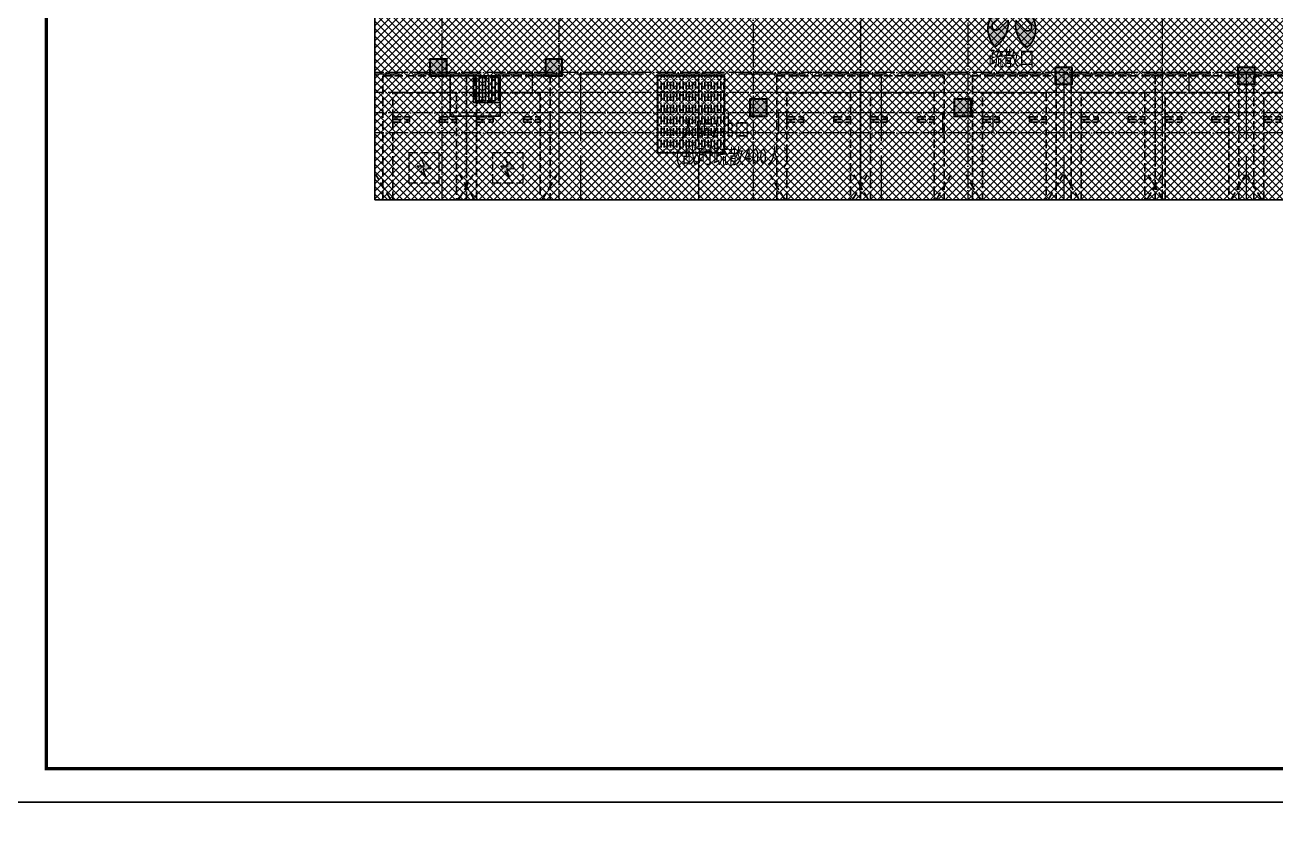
# Model space of a CAD drawing. Extents: x 3002737 to 4077523, y -995787 to -7267.
# Drawn here: x 3419219 to 3456554, y -877462 to -853806 of the extents above; entities that cross this region are included whole.
import ezdxf
from ezdxf.xclip import XClip

# ---------------------------------------------------------------- set-up
doc = ezdxf.new("R2010")
doc.units = 0
doc.header["$LTSCALE"] = 1000
doc.header["$MEASUREMENT"] = 0
doc.header["$XCLIPFRAME"] = 2
for name, pattern in [('5、6、7#楼参照$0$DASH', [0.35, 0.25, -0.1]), ('DASH', [0.35, 0.25, -0.1]), ('DOTE', [2.4200000000000004, 2, -0.2, 0.02, -0.2])]:
    doc.linetypes.add(name, pattern=pattern)
doc.layers.get('0').update_dxf_attribs({"linetype": 'CONTINUOUS'})
for name, color, linetype in [('!!电气', 1, 'CONTINUOUS'), ('0-R-口部编号', 211, 'CONTINUOUS'), ('0-R疏散口', 20, 'CONTINUOUS'), ('0-R集水坑', 191, 'CONTINUOUS'), ('HS-A-停车位（标准）', 9, 'CONTINUOUS'), ('疏散口', 20, 'CONTINUOUS')]:
    doc.layers.add(name, color=color, linetype=linetype)
for name, color, linetype, lineweight in [('AE-PARKING', 70, '5、6、7#楼参照$0$DASH', 13), ('DOTE', 19, 'DOTE', 9), ('图框', 147, 'CONTINUOUS', 20), ('填充', 251, 'CONTINUOUS', 5), ('砼柱', 2, 'CONTINUOUS', 35)]:
    doc.layers.add(name, color=color, linetype=linetype, lineweight=lineweight)
doc.styles.add('-宋体', font='', dxfattribs={"width": 0.8})
doc.styles.get('-宋体').set_extended_font_data('SimSun')

# ---------------------------------------------------------------- blocks, each defined once
blk = doc.blocks.new('充电车位')
at = {"layer": 'AE-PARKING', "linetype": 'ByBlock'}
h = blk.add_hatch(color=1, dxfattribs=at)
h.dxf.hatch_style = 1
h.paths.add_polyline_path([(-1007586.192309124, -1042637.750552036), (-1007473.70691881, -1042375.484842397), (-1007689.223537753, -1042375.484842405), (-1007425.007632948, -1042030.478523538), (-1007514.574478829, -1042281.719792634), (-1007278.962196556, -1042297.991757713)])
at = {"layer": 'AE-PARKING', "color": 1}
for p, q in [((-1007928.602682202, -1041872.947363779), (-1007028.602682206, -1041872.947363779)), ((-1007928.602682199, -1041872.947363779), (-1007928.602682201, -1042772.947363771)), ((-1007028.602682203, -1041872.947363779), (-1007028.602682201, -1042772.947363771)), ((-1007928.602682204, -1042772.947363771), (-1007028.602682201, -1042772.947363771))]:
    blk.add_line(p, q, dxfattribs=at)
at = {"layer": 'AE-PARKING', "color": 1, "linetype": 'ByBlock'}
for p, q in [((-1007425.007632948, -1042030.478523538), (-1007689.223537753, -1042375.484842405)), ((-1007689.223537753, -1042375.484842405), (-1007473.70691881, -1042375.484842397)), ((-1007278.962196556, -1042297.991757713), (-1007586.192309124, -1042637.750552036)), ((-1007586.192309124, -1042637.750552036), (-1007473.70691881, -1042375.484842397)), ((-1007425.007632948, -1042030.478523538), (-1007514.574478829, -1042281.719792634)), ((-1007514.574478829, -1042281.719792634), (-1007278.962196556, -1042297.991757713))]:
    blk.add_line(p, q, dxfattribs=at)
blk = doc.blocks.new('A$C25A378E3')
at = {"layer": 'HS-A-停车位（标准）', "linetype": 'DASH'}
for p, q in [((299.9288666398497, 4280.200665866025), (299.9276344913524, 4120.200664976728)), ((299.9276344913524, 4120.200664976728), (799.9273485837039, 4120.008946264163)), ((299.9282505712472, 4200.200665451237), (799.9279646449722, 4200.00894667895)), ((299.9288666398497, 4280.200665866025), (799.9285807174165, 4280.00894703425)), ((799.9285807174165, 4280.00894703425), (799.9273485837039, 4120.008946264163)), ((1699.929113851395, 4280.193678615266), (1699.927881702897, 4120.19367778569)), ((1699.927881702897, 4120.19367778569), (2199.927595795365, 4120.001958953799)), ((1699.928497782676, 4200.193678200361), (2199.928211856517, 4200.001959428308)), ((1699.929113851395, 4280.193678615266), (2199.928827928961, 4280.001959843212)), ((2199.928827928961, 4280.001959843212), (2199.927595795365, 4120.001958953799)), ((300.0205537431175, 1700.046125917463), (-199.9740653929766, 2550.049336581258)), ((2200.020893819514, 1700.035927985562), (2700.026429273654, 2550.032717227354))]:
    blk.add_line(p, q, dxfattribs=at)
for points in [[(1.164153218269348e-10, 5499.999999999884), (2499.999999842257, 5499.971898506512), (2499.938176556607, -0.02810114610474557), (-0.06182328553404659, 3.472669050097466e-07)], [(299.9943796824664, 4999.996627852321), (2199.994379562442, 4999.975270717288), (2199.938176575466, -0.02472896687686443), (299.9381766954903, -0.003371831844560802)]]:
    blk.add_lwpolyline(points, close=True, dxfattribs=at)
blk = doc.blocks.new('TIY8O')
at = {"layer": '0-R集水坑', "linetype": 'DASH'}
h = blk.add_hatch(dxfattribs=at)
h.set_pattern_fill('LINE', color=191, scale=100, angle=-90.00000000000006, style=0)
h.set_pattern_definition([(270, (-235326.6603705898, -492619.8195465856), (95.25, -7.876661409549766e-14), [])])
h.paths.add_polyline_path([(251192.714674465, 63602.66983472076), (251192.7093475896, 62902.669904932), (250492.7095668054, 62902.67580823865), (250492.7161997986, 63602.67580820792)])
at = {"layer": '0-R集水坑', "color": 191, "elevation": 0.4327255357110903}
for points in [[(250442.7090580211, 62452.68549320343), (251942.7090579913, 62452.67601750753), (251942.7166385491, 63652.67601748332), (250442.7166385789, 63652.68549317922)], [(251242.7159861337, 63652.66910502905), (251242.7089670943, 62852.66910505909), (250442.7091281175, 62852.67624693047), (250442.7166384909, 63652.67624689624)]]:
    blk.add_lwpolyline(points, close=True, dxfattribs=at)
at = {"layer": '0-R集水坑', "color": 191, "linetype": 'DASH', "elevation": 0.4327255357110903}
blk.add_lwpolyline([(251192.714674465, 63602.66983472076), (251192.7093475896, 62902.669904932), (250492.7095668054, 62902.67580823865), (250492.7161997986, 63602.67580820792)], close=True, dxfattribs=at)
blk = doc.blocks.new('A$C1DD019F9')
at = {"layer": '疏散口'}
h = blk.add_hatch(color=256, dxfattribs=at)
edge = h.paths.add_edge_path()
edge.add_line((1657.837590239942, 3315.723901660649), (367.3306208625436, 2025.216944172512))
edge.add_arc((562.7390984487897, 1829.808464785995), 276.3493204781321, 134.999999736071, 315.0000450135555)
edge.add_line((758.1477304548025, 1634.400139819365), (1381.488251060247, 2257.740654682275))
edge.add_arc((-487.2515846193137, 1989.868379143272), 1887.841129295078, -24.12321173134552, 8.157426411511608, ccw=False)
edge.add_arc((-487.2518275084583, 1989.868449001487), 1887.841379523462, 303.5961554791981, 335.8767893464231, ccw=False)
edge.add_arc((1657.83757689014, 1657.627985069564), 1658.095916591085, 89.99999953869542, 228.4172749558772, ccw=False)
h = blk.add_hatch(color=256, dxfattribs=at)
edge = h.paths.add_edge_path()
edge.add_line((1657.837590239942, 3315.723901660649), (2948.344559617341, 2025.216944172512))
edge.add_arc((2752.936082031095, 1829.808464785995), 276.3493204781321, -135.00004501355562, 45.000000263928996, ccw=False)
edge.add_line((2557.527450025082, 1634.400139819365), (1934.186929419636, 2257.740654682275))
edge.add_arc((3802.926765099197, 1989.868379143272), 1887.841129295078, 171.8425735884883, 204.1232117313454)
edge.add_arc((3802.927007988342, 1989.868449001489), 1887.841379523464, 204.123210653577, 236.403844520802)
edge.add_arc((1657.837603589745, 1657.627985069564), 1658.095916591085, 311.5827250441228, 450.0000004613047)
for points in [[(1657.837590239942, 3315.723901660649), (367.3306208625437, 2025.216944172512, 1.000000395120669), (758.1477304548025, 1634.400139819365), (1381.488251060247, 2257.740654682275, -0.1417897514410627), (1235.721885070204, 1218.307265423704, -0.141789732410033), (557.3581269979476, 417.3751685111782, -0.6899650482418342), (1657.837590239942, 3315.723901660649)], [(1657.837590239942, 3315.723901660649), (2948.344559617341, 2025.216944172512, -1.000000395120669), (2557.527450025082, 1634.400139819365), (1934.186929419636, 2257.740654682275, 0.1417897514410627), (2079.953295409679, 1218.307265423704, 0.141789732410033), (2758.317053481937, 417.3751685111782, 0.6899650482418342), (1657.837590239942, 3315.723901660649)]]:
    blk.add_lwpolyline(points, format="xyb", close=True, dxfattribs=at)
blk = doc.blocks.new('A$C24B36177')
for points in [[(-35139.6195074314, -29947.00424090121), (-34639.6195074314, -29947.00424090121), (-34639.6195074314, -29447.00424090121), (-35139.6195074314, -29447.00424090121)], [(-31689.61950792919, -29947.00424090121), (-31189.61950792919, -29947.00424090121), (-31189.61950792919, -29447.00424090121), (-31689.61950792919, -29447.00424090121)], [(-15974.99999840115, -29697.00424090121), (-16474.99999840115, -29697.00424090121), (-16474.99999840115, -30197.00424090121), (-15974.99999840115, -30197.00424090121)], [(-10524.99999999907, -29697.00424090121), (-11024.99999999907, -29697.00424090121), (-11024.99999999907, -30197.00424090121), (-10524.99999999907, -30197.00424090121)], [(-25589.6195074314, -31147.00424090121), (-25089.6195074314, -31147.00424090121), (-25089.6195074314, -30647.00424090121), (-25589.6195074314, -30647.00424090121)], [(-19489.6195074314, -31147.00424090121), (-18989.6195074314, -31147.00424090121), (-18989.6195074314, -30647.00424090121), (-19489.6195074314, -30647.00424090121)]]:
    blk.add_hatch(color=252).paths.add_polyline_path(points)
at = {"layer": '砼柱', "color": 252, "lineweight": 35}
for points in [[(-35139.6195074314, -29947.00424090121), (-34639.6195074314, -29947.00424090121), (-34639.6195074314, -29447.00424090121), (-35139.6195074314, -29447.00424090121)], [(-31689.61950792919, -29947.00424090121), (-31189.61950792919, -29947.00424090121), (-31189.61950792919, -29447.00424090121), (-31689.61950792919, -29447.00424090121)], [(-15974.99999840115, -29697.00424090121), (-16474.99999840115, -29697.00424090121), (-16474.99999840115, -30197.00424090121), (-15974.99999840115, -30197.00424090121)], [(-10524.99999999907, -29697.00424090121), (-11024.99999999907, -29697.00424090121), (-11024.99999999907, -30197.00424090121), (-10524.99999999907, -30197.00424090121)], [(-25589.6195074314, -31147.00424090121), (-25089.6195074314, -31147.00424090121), (-25089.6195074314, -30647.00424090121), (-25589.6195074314, -30647.00424090121)], [(-19489.6195074314, -31147.00424090121), (-18989.6195074314, -31147.00424090121), (-18989.6195074314, -30647.00424090121), (-19489.6195074314, -30647.00424090121)]]:
    blk.add_lwpolyline(points, close=True, dxfattribs=at)
blk = doc.blocks.new('A$C74D73064')
h = blk.add_hatch()
h.set_pattern_fill('ACAD_ISO10W100', color=252, scale=125, angle=90, style=0)
h.set_pattern_definition([(90, (278075.2999756152, -731194.3965097175), (-93.75, 5.740531871003218e-15), [225, -56.25, 9.375, -56.25])])
h.paths.add_polyline_path([(73755.03510113328, 52172.25646247552), (71755.03510111698, 52172.25646247552), (71755.03510111698, 54472.26436683524), (73755.03510113328, 54472.26436683524)])
at = {"layer": '填充'}
h = blk.add_hatch(dxfattribs=at)
h.set_pattern_fill('ANSI37', color=252, scale=100, style=0)
h.set_pattern_definition([(45, (953418.0689988486, -464688.2486653434), (-112.2532015133644, 112.2532015133644), []), (135, (953418.0689988486, -464688.2486653434), (-112.2532015133644, -112.2532015133644), [])])
h.paths.add_polyline_path([(80665.17603729793, 65672.48837316764), (80665.16878460255, 67372.48837309965), (76315.42314581037, 67372.47708918905), (76315.44338913274, 65922.31491932465), (73815.27929861541, 65922.28001865727), (73815.70259129931, 63022.07399217045), (71715.61954953347, 63022.08716774738), (71715.61954846862, 58172.5228937529), (76465.42569751665, 58172.52289491647), (76465.42609427881, 57472.26040542801), (81365.36210999638, 57472.33170786221), (81365.36439925246, 59522.3452284364), (81765.31847971585, 59522.16067246662), (81765.31619054475, 61372.41094876366), (79315.429809239, 61372.5030432209), (79315.43675540725, 65672.48837319232)], flags=16)
h.paths.add_polyline_path([(63315.42631966039, 70272.25150029903), (117315.4131872017, 70272.25150029903), (117315.4131872017, 50772.25150147581), (63315.42631966039, 50772.25150147581)])
h.paths.add_polyline_path([(104915.180315074, 66522.63348268607), (104915.1792557474, 67421.37189632078), (100065.8814758989, 67423.14449472242), (100065.8795978959, 65672.65199905197), (101315.6179143763, 65672.65199907875), (101315.4711288554, 61472.5150287117), (96715.47766501806, 61472.51356931013), (96715.47981255513, 58172.52251458913), (101465.471897395, 58172.52251474874), (101465.4718925492, 57472.25621834851), (104165.4718936066, 57472.25621835887), (104165.471893603, 59522.25982905645), (107365.4438624624, 59522.24441909161), (107365.4570225275, 63822.26013017801), (106865.505859774, 63822.24568696046), (106865.4991138611, 66522.58811312291)], flags=16)
at = {"color": 252}
for points in [[(63315.42631966039, 70272.25150029897), (117315.4131872017, 70272.25150029897), (117315.4131872017, 50772.25150147581), (63315.42631966039, 50772.25150147581)], [(73755.03510113328, 52172.25646247552), (71755.03510111698, 52172.25646247552), (71755.03510111698, 54472.26436683524), (73755.03510113328, 54472.26436683524)]]:
    blk.add_lwpolyline(points, close=True, dxfattribs=at)
at = {"layer": 'DOTE', "color": 252}
for p, q in [((196116.0437006026, 54519.25646164967), (-86385.24772744626, 54519.25646164967)), ((69455.03554071032, 54519.25646164967), (69455.03554071032, 8148.87609948148)), ((72980.0351011313, 54519.25646164967), (72980.0351011313, 8148.876076509594)), ((78430.0351011313, 54519.25646164967), (78430.0351011313, 8148.876076509594)), ((83880.03510272922, 54519.25646164967), (83880.03510272922, 8148.876076509594)), ((89330.03510113142, 54519.25646164967), (89330.03510113142, 8148.876076509594))]:
    blk.add_line(p, q, dxfattribs=at)
at = {"layer": '填充', "color": 252}
blk.add_lwpolyline([(63315.42631966039, 70272.25150029903), (117315.4131872017, 70272.25150029903), (117315.4131872017, 50772.25150147581), (63315.42631966039, 50772.25150147581)], close=True, dxfattribs=at)
at = {"color": 252}
blk.add_blockref('A$C24B36177', (100104.7992927883, 84419.25646130543), dxfattribs=at)
at = {"layer": '0-R疏散口', "color": 252, "xscale": 0.4305656706515025, "yscale": 0.4305656706515025, "zscale": 0.4305656706515025, "rotation": 358.5740796940182}
blk.add_blockref('A$C1DD019F9', (81599.58775826031, 55173.50403253478), dxfattribs=at)
at = {"layer": '0-R集水坑', "color": 252, "xscale": -1}
blk.add_blockref('TIY8O', (317508.1322297161, -9180.418311457499, -0.4327255357110903), dxfattribs=at)
at = {"layer": 'AE-PARKING', "color": 252, "xscale": -1, "rotation": 180.0025062727504}
for p in [(1072318.531689415, -990544.990890187), (1074818.531689415, -990544.990890187)]:
    blk.add_blockref('充电车位', p, dxfattribs=at)
at = {"layer": 'HS-A-停车位（标准）', "color": 252, "linetype": 'DASH', "rotation": 0.000644038787326284}
for p in [(63555.0351011306, 48969.25646199903), (66055.03510113072, 48969.25646199891), (75315.46637877845, 48969.84644997725), (77815.46637877857, 48969.84644989297), (81155.09692601475, 48969.25646199891), (84105.09692441695, 48969.25646199903), (86605.09692441695, 48969.25646199891), (89555.09692441672, 48969.25646199891)]:
    blk.add_blockref('A$C25A378E3', p, dxfattribs=at)
at = {"layer": '0-R-口部编号', "color": 252, "style": '-宋体', "width": 0.75}
for s, p in [('人防2-3口', (72437.01802285598, 52641.93699239986)), ('(战时疏散400人)', (72264.25738748, 51853.04450773494))]:
    blk.add_text(s, height=450, dxfattribs=at).set_placement(p)
at = {"layer": '0-R疏散口', "color": 252, "style": '-宋体', "width": 0.75}
blk.add_text('疏散口', height=450, dxfattribs=at).set_placement((81628.48854381964, 54772.86511290993, -1.403531550921449e-08))
blk = doc.blocks.new('HFHFTHFD')
at = {"layer": 'DOTE', "linetype": 'DOTE', "ltscale": 0.3}
for p, q in [((420616.5787028493, 612948.8100463543), (420616.5787028495, 593448.8100475312)), ((429916.7956125877, 604548.8100471115), (429916.5572264311, 593448.8100475312)), ((436316.361792734, 604548.8100471115), (436316.6001788905, 593448.8100475312)), ((424116.5787026776, 601748.8100392178), (424116.5787026776, 593448.8100475312)), ((442116.5787120232, 601748.8100392178), (442116.5787120232, 593448.8100475312)), ((433116.5787096269, 600248.8100463543), (433116.5787096269, 593448.8100475312)), ((472616.5787020951, 597248.8100389724), (418616.5787028495, 597248.8100389724)), ((423316.5787026776, 597248.8100389725), (423316.5787026776, 596648.8100389723)), ((442916.5787231674, 597248.8100389725), (442916.5787231674, 596648.8100389723)), ((472616.5787020951, 596648.8100389723), (418616.5787028495, 596648.8100389723)), ((472616.5787020951, 596048.810047531), (418616.5787028495, 596048.810047531)), ((429166.6130644571, 596048.8100475312), (429166.6001787189, 595448.8100475312)), ((430666.5829980801, 596048.8100475312), (430666.5958838182, 595448.8100475312)), ((435566.574427765, 596048.8100475312), (435566.5615420268, 595448.8100475312)), ((437066.544361388, 596048.8100475312), (437066.5572471261, 595448.8100475312)), ((472616.5787020951, 595448.810047531), (418616.5787028495, 595448.8100475312))]:
    blk.add_line(p, q, dxfattribs=at)
blk = doc.blocks.new('A$C7B1F0EBE')
at = {"color": 252}
ref = blk.add_blockref('A$C74D73064', (-53512.96043979842, -33807.68641956733), dxfattribs=at)
XClip(ref).set_block_clipping_path([(63315.42633097709, 50772.252909203875), (117315.41319851839, 70272.25290802709)])
blk.add_blockref('HFHFTHFD', (-408814.1128116706, -576484.2435578948))

msp = doc.modelspace()

# ---------------------------------------------------------------- linework, layer by layer
at = {"layer": '图框'}
for points in [[(3417351.791772626, -817586.5741692537), (3501451.791772626, -817586.5741692537), (3501451.791772626, -876986.5741692537), (3417351.791772626, -876986.5741692537)], [(3417351.791772626, -876986.5741692537), (3501451.791772626, -876986.5741692537), (3501451.791772626, -936386.5741692537), (3417351.791772626, -936386.5741692537)]]:
    msp.add_lwpolyline(points, close=True, dxfattribs=at)
at = {"layer": '图框', "const_width": 100}
msp.add_lwpolyline([(3500451.791772626, -875986.5741692537), (3500451.791772626, -818586.5741692537), (3419851.791772626, -818586.5741692537), (3419851.791772626, -875986.5741692537)], close=True, dxfattribs=at)

# ---------------------------------------------------------------- block references
at = {"layer": '!!电气'}
msp.add_blockref('A$C7B1F0EBE', (3419851.791772625, -875986.5741692535), dxfattribs=at)

doc.saveas('drawing.dxf')
